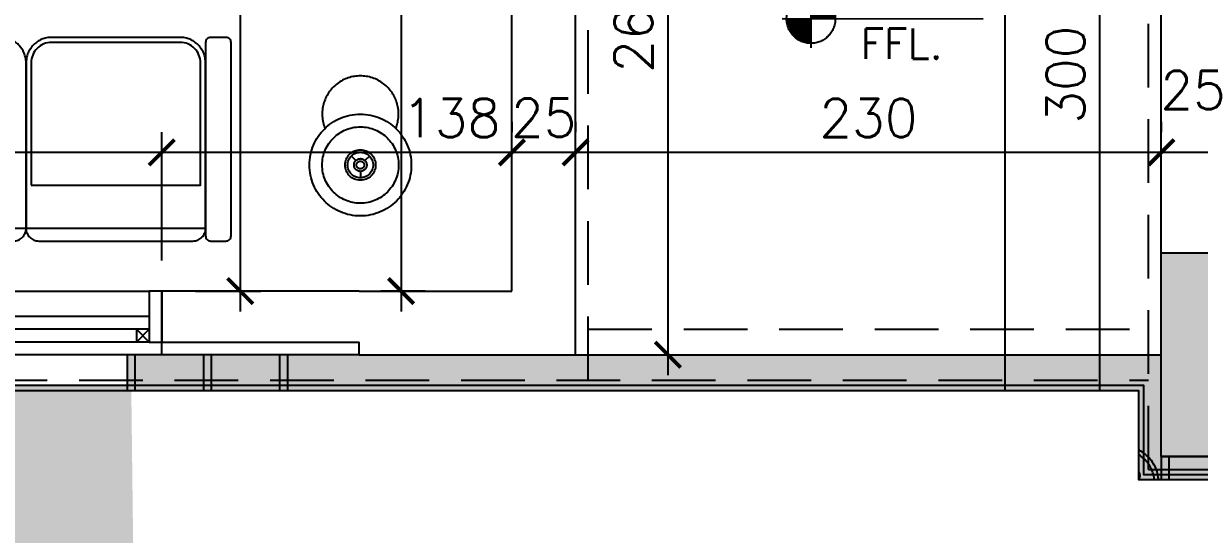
# Model space of a CAD drawing. Header units: centimetres. Extents: x -10658 to 14823, y -5448 to 3597.
# Drawn here: x -1329.8 to -868, y 769.4 to 970.1 of the extents above; entities that cross this region are included whole.
import ezdxf
from ezdxf.enums import TextEntityAlignment as Align
from ezdxf.xclip import XClip

# ---------------------------------------------------------------- set-up
doc = ezdxf.new("R2010")
doc.units = ezdxf.units.CM
doc.header["$LTSCALE"] = 100
doc.header["$MEASUREMENT"] = 0
doc.header["$XCLIPFRAME"] = 0
doc.header["$PDMODE"] = 35
doc.linetypes.add('A0-01 FLOOR PLANS$0$HIDDEN', pattern=[0.375, 0.25, -0.125])
for name, color, linetype in [('A0-01 FLOOR PLANS$0$DIM IN', 1, 'Continuous'), ('A0-01 FLOOR PLANS$0$FURNITURE', 111, 'Continuous'), ('A0-01 FLOOR PLANS$0$HATCH', 8, 'Continuous'), ('A0-01 FLOOR PLANS$0$HIDDEN -03', 8, 'A0-01 FLOOR PLANS$0$HIDDEN'), ('A0-01 FLOOR PLANS$0$LVL', 2, 'Continuous'), ('A0-01 FLOOR PLANS$0$NUMBERS', 1, 'Continuous'), ('A0-01 FLOOR PLANS$0$STAIRS', 4, 'Continuous'), ('A0-01 FLOOR PLANS$0$TEXT', 3, 'Continuous'), ('A0-01 FLOOR PLANS$0$WALL-01', 7, 'Continuous'), ('A0-01 FLOOR PLANS$0$WALL-03', 2, 'Continuous'), ('A0-01 FLOOR PLANS$0$WALL-04', 1, 'Continuous'), ('A0-01 FLOOR PLANS$0$WINDOW', 1, 'Continuous'), ('SOURROUNDING$0$KERBSTONE', 11, 'Continuous'), ('XREF GF COL$0$COLUMN', 6, 'Continuous'), ('XREF GF COL$0$COLUMN HATCH', 201, 'Continuous')]:
    doc.layers.add(name, color=color, linetype=linetype)
doc.styles.add('A0-01 FLOOR PLANS$0$02-Ground$0$ATTRIBUTE', font='ROMANS.shx')
doc.styles.add('A0-01 FLOOR PLANS$0$22', font='romans.shx')
doc.styles.add('A0-01 FLOOR PLANS$0$ART', font='arial.ttf')
doc.styles.add('A0-01 FLOOR PLANS$0$GRIDS$0$20', font='romans.shx')
doc.dimstyles.new('A0-01 FLOOR PLANS$0$100', dxfattribs={"dimtxt": 15, "dimasz": 10, "dimexe": 8, "dimexo": 12, "dimgap": 6, "dimtad": 1, "dimdec": 0, "dimzin": 0, "dimdsep": 46, "dimtxsty": 'A0-01 FLOOR PLANS$0$22', "dimblk": 'A0-01 FLOOR PLANS$0$_ARCHTICK', "dimcen": 30, "dimdle": 8, "dimclrd": 1, "dimclre": 1, "dimclrt": 2, "dimadec": 0, "dimazin": 0, "dimtfac": 1, "dimtdec": 0, "dimtmove": 2, "dimatfit": 3, "dimldrblk": 'A0-01 FLOOR PLANS$0$_OBLIQUE', "dimfxl": 100, "dimtolj": 1, "dimtzin": 0, "dimarcsym": 0})

# ---------------------------------------------------------------- blocks, each defined once
blk = doc.blocks.new('SOURROUNDING')
at = {"layer": 'SOURROUNDING$0$KERBSTONE', "lineweight": 13}
h = blk.add_hatch(dxfattribs=at)
h.set_pattern_fill('AR-HBONE', color=252, scale=5, angle=90)
h.paths.add_polyline_path([(-175, 1001.39), (-180.24, 999.4), (-175, 1003.26), (-175, 1910.07), (-189.19, 1904.68), (-175, 1915.15), (-175, 1965.25), (-177.79, 1965.57), (-175, 1966.16), (-175, 2515.31), (-190.95, 2509.26), (-175, 2521.02), (-175, 2569.63), (-179.55, 2570.15), (-175, 2571.11), (-175, 2808), (-890, 2808), (-890, 3028), (-1810, 3028), (-1810, 2511.19), (-1925, 2511.19), (-1925, 1979.72), (-1810, 1979.72), (-1810, 775), (-3028, 775), (-3028, 650), (-2728, 650), (-2448, 650), (-2428, 650), (-1382.07, 650), (-1382.07, 25), (-1257.59, 25), (-1257.07, 25), (-857.07, 25), (-732.07, 25), (-732.07, 668), (-175, 668)])
h.paths.add_polyline_path([(-1685, 828), (-1685, 2129.72), (-1770, 2129.72), (-1770, 2361.19), (-1685, 2361.19), (-1685, 2748), (-1220, 2748), (-1220, 2683), (-890, 2683), (-300, 2683), (-300, 788), (-590, 788), (-590, 793), (-817, 793), (-817, 713), (-1286.12, 713), (-1287.5, 828)], flags=16)
h.paths.add_polyline_path([(-1798.23, 1621.66), (-1726.11, 1621.66), (-1726.11, 1641.16), (-1798.23, 1641.16)], flags=16)
h.paths.add_polyline_path([(-1563.97, 2964.65), (-999.2, 2964.65), (-999.2, 3018.34), (-1563.97, 3018.34)], flags=16)
at = {"color": 6}
blk.add_lwpolyline([(-300, 2683), (-890, 2683), (-890, 2683), (-1220, 2683), (-1220, 2748), (-1685, 2748), (-1685, 828), (-890, 828), (-890, 793), (-590, 793), (-590, 788), (-300, 788)], close=True, dxfattribs=at)
blk = doc.blocks.new('A0-01 FLOOR PLANS$0$W02')
at = {"layer": 'A0-01 FLOOR PLANS$0$WINDOW'}
for p, q in [((-1827.5, 660), (-1597.5, 660)), ((-1597.5, 650), (-1827.5, 650)), ((-1715, 640), (-1715, 650)), ((-1710, 650), (-1715, 645)), ((-1715, 650), (-1710, 645)), ((-1710, 640), (-1710, 650)), ((-1597.5, 645), (-1827.5, 645)), ((-1827.5, 645), (-1822.5, 640)), ((-1822.5, 645), (-1827.5, 640)), ((-1822.5, 645), (-1822.5, 640)), ((-1715, 645), (-1710, 640)), ((-1710, 645), (-1715, 640)), ((-1602.5, 645), (-1597.5, 640)), ((-1597.5, 645), (-1602.5, 640)), ((-1602.5, 645), (-1602.5, 640)), ((-1597.5, 640), (-1827.5, 640))]:
    blk.add_line(p, q, dxfattribs=at)
for points in [[(-1832.5, 640), (-1827.5, 640), (-1827.5, 660), (-1832.5, 660)], [(-1597.5, 640), (-1592.5, 640), (-1592.5, 660), (-1597.5, 660)]]:
    blk.add_lwpolyline(points, close=True, dxfattribs=at)
blk = doc.blocks.new('XREF GF COL')
at = {"layer": 'XREF GF COL$0$COLUMN HATCH'}
blk.add_hatch(color=256, dxfattribs=at).paths.add_polyline_path([(-11269.7, 843), (-11294.7, 843), (-11294.7, 763), (-11269.7, 763)])
at = {"layer": 'XREF GF COL$0$COLUMN'}
blk.add_lwpolyline([(-11294.7, 843), (-11269.7, 843), (-11269.7, 763), (-11294.7, 763)], close=True, dxfattribs=at)
blk = doc.blocks.new('A0-01 FLOOR PLANS$0$_ARCHTICK')
at = {"color": 0, "linetype": 'ByBlock', "const_width": 0.15}
blk.add_lwpolyline([(-0.5, -0.5), (0.5, 0.5)], dxfattribs=at)
blk = doc.blocks.new('*D367')
at = {"layer": 'A0-01 FLOOR PLANS$0$DIM IN', "color": 1, "lineweight": -2, "transparency": 16777216}
for p, q in [((-1346.67, 1436), (-1346.67, 820)), ((-1364.32, 1428), (-1338.67, 1428)), ((-1364.32, 828), (-1338.67, 828))]:
    blk.add_line(p, q, dxfattribs=at)
at = {"layer": 'Defpoints', "color": 0, "transparency": 16777216}
for p in [(-1376.32, 1428), (-1376.32, 828), (-1346.67, 828)]:
    blk.add_point(p, dxfattribs=at)
at = {"layer": 'A0-01 FLOOR PLANS$0$DIM IN', "color": 1, "lineweight": -2, "transparency": 16777216, "xscale": 10, "yscale": 10, "zscale": 10}
for p, rotation in [((-1346.67, 1428), 90), ((-1346.67, 828), 270)]:
    blk.add_blockref('A0-01 FLOOR PLANS$0$_ARCHTICK', p, dxfattribs=dict(at, rotation=rotation))
at = {"layer": 'A0-01 FLOOR PLANS$0$DIM IN', "color": 2, "transparency": 16777216, "insert": (-1360.17, 1120.25), "char_height": 15, "attachment_point": 5, "rotation": 90, "style": 'A0-01 FLOOR PLANS$0$22'}
blk.add_mtext('\\A1;600', dxfattribs=at)
blk = doc.blocks.new('A0-01 FLOOR PLANS$0$_OBLIQUE')
at = {"color": 0, "linetype": 'ByBlock'}
blk.add_line((-0.5, -0.5), (0.5, 0.5), dxfattribs=at)
blk = doc.blocks.new('*D368')
at = {"layer": 'A0-01 FLOOR PLANS$0$DIM IN', "color": 1, "lineweight": -2, "transparency": 16777216}
for p, q in [((-1283.54, 1096), (-1283.54, 820)), ((-1274.06, 1088), (-1291.54, 1088)), ((-1274.06, 828), (-1291.54, 828))]:
    blk.add_line(p, q, dxfattribs=at)
at = {"layer": 'Defpoints', "color": 0, "transparency": 16777216}
for p in [(-1262.06, 1088), (-1283.54, 828), (-1262.06, 828)]:
    blk.add_point(p, dxfattribs=at)
at = {"layer": 'A0-01 FLOOR PLANS$0$DIM IN', "color": 1, "lineweight": -2, "transparency": 16777216, "xscale": 10, "yscale": 10, "zscale": 10}
for p, rotation in [((-1283.54, 1088), 90), ((-1283.54, 828), 270)]:
    blk.add_blockref('A0-01 FLOOR PLANS$0$_ARCHTICK', p, dxfattribs=dict(at, rotation=rotation))
at = {"layer": 'A0-01 FLOOR PLANS$0$DIM IN', "color": 2, "transparency": 16777216, "insert": (-1297.04, 973.64), "char_height": 15, "attachment_point": 5, "rotation": 90, "style": 'A0-01 FLOOR PLANS$0$22'}
blk.add_mtext('\\A1;260', dxfattribs=at)
blk = doc.blocks.new('A0-01 FLOOR PLANS$0$02-Ground$0$A$C4F2068BA')
for p, q in [((0.4, 0.6374), (0.4, 0.1626)), ((1.8156, 0.4), (0.1626, 0.4))]:
    blk.add_line(p, q)
at = {"color": 8, "const_width": 0.2}
for points in [[(0.4, 0.5, -0.414214), (0.5, 0.4, -0.414214)], [(0.4, 0.3, -0.414214), (0.3, 0.4, -0.414214)]]:
    blk.add_lwpolyline(points, format="xyb", dxfattribs=at)
blk.add_circle((0.4, 0.4), 0.2)
blk = doc.blocks.new('A0-01 FLOOR PLANS$0$02-Ground$0$123')
at = {"ltscale": 0.1}
blk.add_blockref('A0-01 FLOOR PLANS$0$02-Ground$0$A$C4F2068BA', (-0.4, -0.4), dxfattribs=at)
blk = doc.blocks.new('A0-01 FLOOR PLANS$0$02-Ground$0$LEVEL- PLAN')
at = {"layer": 'A0-01 FLOOR PLANS$0$LVL', "ltscale": 0.1}
blk.add_blockref('A0-01 FLOOR PLANS$0$02-Ground$0$123', (0, 0), dxfattribs=at)
at = {"layer": 'A0-01 FLOOR PLANS$0$LVL', "ltscale": 0.1, "style": 'A0-01 FLOOR PLANS$0$02-Ground$0$ATTRIBUTE', "width": 0.8, "flags": 4}
blk.add_attdef('%%P0.00', (0.2028, 0.0926), '', height=0.25, dxfattribs=at)
blk.add_attdef('LVL', text='', height=0.25, dxfattribs=at).set_placement((0.7451, -0.3271), align=Align.CENTER)
blk = doc.blocks.new('*D397')
at = {"layer": 'A0-01 FLOOR PLANS$0$DIM IN', "color": 1, "lineweight": -2, "transparency": 16777216}
for p, q in [((-1178.76, 1071), (-1178.76, 795)), ((-1203, 1063), (-1170.76, 1063)), ((-1203, 803), (-1170.76, 803))]:
    blk.add_line(p, q, dxfattribs=at)
at = {"layer": 'Defpoints', "color": 0, "transparency": 16777216}
for p in [(-1215, 1063), (-1215, 803), (-1178.76, 803)]:
    blk.add_point(p, dxfattribs=at)
at = {"layer": 'A0-01 FLOOR PLANS$0$DIM IN', "color": 1, "lineweight": -2, "transparency": 16777216, "xscale": 10, "yscale": 10, "zscale": 10}
for p, rotation in [((-1178.76, 1063), 90), ((-1178.76, 803), 270)]:
    blk.add_blockref('A0-01 FLOOR PLANS$0$_ARCHTICK', p, dxfattribs=dict(at, rotation=rotation))
at = {"layer": 'A0-01 FLOOR PLANS$0$DIM IN', "color": 2, "transparency": 16777216, "insert": (-1192.26, 933), "char_height": 15, "attachment_point": 5, "rotation": 90, "style": 'A0-01 FLOOR PLANS$0$22'}
blk.add_mtext('\\A1;260', dxfattribs=at)
blk = doc.blocks.new('*D398')
at = {"layer": 'A0-01 FLOOR PLANS$0$DIM IN', "color": 1, "lineweight": -2, "transparency": 16777216}
for p, q in [((-1046.47, 1071), (-1046.47, 755)), ((-1039.63, 1063), (-1054.47, 1063)), ((-1039.63, 763), (-1054.47, 763))]:
    blk.add_line(p, q, dxfattribs=at)
at = {"layer": 'Defpoints', "color": 0, "transparency": 16777216}
for p in [(-1027.63, 1063), (-1046.47, 763), (-1027.63, 763)]:
    blk.add_point(p, dxfattribs=at)
at = {"layer": 'A0-01 FLOOR PLANS$0$DIM IN', "color": 1, "lineweight": -2, "transparency": 16777216, "xscale": 10, "yscale": 10, "zscale": 10}
for p, rotation in [((-1046.47, 1063), 90), ((-1046.47, 763), 270)]:
    blk.add_blockref('A0-01 FLOOR PLANS$0$_ARCHTICK', p, dxfattribs=dict(at, rotation=rotation))
at = {"layer": 'A0-01 FLOOR PLANS$0$DIM IN', "color": 2, "transparency": 16777216, "insert": (-1059.97, 991.93), "char_height": 15, "attachment_point": 5, "rotation": 90, "style": 'A0-01 FLOOR PLANS$0$22'}
blk.add_mtext('\\A1;300', dxfattribs=at)
blk = doc.blocks.new('A0-01 FLOOR PLANS$0$NUMBER')
at = {"layer": 'A0-01 FLOOR PLANS$0$NUMBERS'}
blk.add_circle((0, 0), 65, dxfattribs=at)
at = {"layer": 'A0-01 FLOOR PLANS$0$NUMBERS', "color": 8}
blk.add_circle((0, 0), 57.5, dxfattribs=at)
blk = doc.blocks.new('A0-01 FLOOR PLANS$0$OUTDOOR')
at = {"layer": 'A0-01 FLOOR PLANS$0$STAIRS'}
for p, q in [((-1391.12, 803), (-1391.12, 678)), ((-1361.12, 803), (-1361.12, 708)), ((-1331.12, 738), (-1331.12, 803)), ((-982, 763), (-982, 738))]:
    blk.add_line(p, q, dxfattribs=at)
at = {"layer": 'A0-01 FLOOR PLANS$0$STAIRS', "color": 8, "linetype": 'A0-01 FLOOR PLANS$0$HIDDEN'}
for p, q in [((-1388.12, 803), (-1388.12, 681)), ((-1358.12, 803), (-1358.12, 711)), ((-1328.12, 803), (-1328.12, 741)), ((-985, 763), (-985, 741))]:
    blk.add_line(p, q, dxfattribs=at)
at = {"layer": 'A0-01 FLOOR PLANS$0$STAIRS', "color": 8}
blk.add_lwpolyline([(-1215, 803), (-985, 803)], dxfattribs=at)
blk = doc.blocks.new('A0-01 FLOOR PLANS$0$Fur_Light-Table Lamp_D30_01')
for p, q in [((0, 2.5), (0, 5)), ((-3.54, -3.54), (-1.77, -1.77)), ((3.54, -3.54), (1.77, -1.77))]:
    blk.add_line(p, q)
for radius in [15, 6, 5, 2.5, 1.5]:
    blk.add_circle((0, 0), radius)
blk = doc.blocks.new('*D410')
at = {"layer": 'A0-01 FLOOR PLANS$0$DIM IN', "color": 1, "lineweight": -2, "transparency": 16777216}
for p, q in [((-985, 894.46), (-985, 890.46)), ((-960, 866.96), (-960, 890.46)), ((-952, 882.46), (-993, 882.46))]:
    blk.add_line(p, q, dxfattribs=at)
at = {"layer": 'Defpoints', "color": 0, "transparency": 16777216}
for p in [(-985, 882.46), (-985, 882.46), (-960, 854.96)]:
    blk.add_point(p, dxfattribs=at)
at = {"layer": 'A0-01 FLOOR PLANS$0$DIM IN', "color": 1, "lineweight": -2, "transparency": 16777216, "xscale": 10, "yscale": 10, "zscale": 10, "rotation": 180}
blk.add_blockref('A0-01 FLOOR PLANS$0$_ARCHTICK', (-985, 882.46), dxfattribs=at)
at = {"layer": 'A0-01 FLOOR PLANS$0$DIM IN', "color": 1, "lineweight": -2, "transparency": 16777216, "xscale": 10, "yscale": 10, "zscale": 10}
blk.add_blockref('A0-01 FLOOR PLANS$0$_ARCHTICK', (-960, 882.46), dxfattribs=at)
at = {"layer": 'A0-01 FLOOR PLANS$0$DIM IN', "color": 2, "transparency": 16777216, "insert": (-972.5, 906.96), "char_height": 15, "attachment_point": 5, "style": 'A0-01 FLOOR PLANS$0$22'}
blk.add_mtext('\\A1;25', dxfattribs=at)
blk = doc.blocks.new('*D411')
at = {"layer": 'A0-01 FLOOR PLANS$0$DIM IN', "color": 1, "lineweight": -2, "transparency": 16777216}
for p, q in [((-1215, 894.46), (-1215, 890.46)), ((-985, 894.46), (-985, 890.46)), ((-977, 882.46), (-1223, 882.46))]:
    blk.add_line(p, q, dxfattribs=at)
at = {"layer": 'Defpoints', "color": 0, "transparency": 16777216}
for p in [(-1215, 882.46), (-1215, 882.46), (-985, 882.46)]:
    blk.add_point(p, dxfattribs=at)
at = {"layer": 'A0-01 FLOOR PLANS$0$DIM IN', "color": 1, "lineweight": -2, "transparency": 16777216, "xscale": 10, "yscale": 10, "zscale": 10, "rotation": 180}
blk.add_blockref('A0-01 FLOOR PLANS$0$_ARCHTICK', (-1215, 882.46), dxfattribs=at)
at = {"layer": 'A0-01 FLOOR PLANS$0$DIM IN', "color": 1, "lineweight": -2, "transparency": 16777216, "xscale": 10, "yscale": 10, "zscale": 10}
blk.add_blockref('A0-01 FLOOR PLANS$0$_ARCHTICK', (-985, 882.46), dxfattribs=at)
at = {"layer": 'A0-01 FLOOR PLANS$0$DIM IN', "color": 2, "transparency": 16777216, "insert": (-1100, 895.96), "char_height": 15, "attachment_point": 5, "style": 'A0-01 FLOOR PLANS$0$22'}
blk.add_mtext('\\A1;230', dxfattribs=at)
blk = doc.blocks.new('*D415')
at = {"layer": 'A0-01 FLOOR PLANS$0$DIM IN', "color": 1, "lineweight": -2, "transparency": 16777216}
for p, q in [((-1240, 894.46), (-1240, 890.46)), ((-1215, 894.46), (-1215, 890.46)), ((-1207, 882.46), (-1248, 882.46))]:
    blk.add_line(p, q, dxfattribs=at)
at = {"layer": 'Defpoints', "color": 0, "transparency": 16777216}
for p in [(-1240, 882.46), (-1240, 882.46), (-1215, 882.46)]:
    blk.add_point(p, dxfattribs=at)
at = {"layer": 'A0-01 FLOOR PLANS$0$DIM IN', "color": 1, "lineweight": -2, "transparency": 16777216, "xscale": 10, "yscale": 10, "zscale": 10, "rotation": 180}
blk.add_blockref('A0-01 FLOOR PLANS$0$_ARCHTICK', (-1240, 882.46), dxfattribs=at)
at = {"layer": 'A0-01 FLOOR PLANS$0$DIM IN', "color": 1, "lineweight": -2, "transparency": 16777216, "xscale": 10, "yscale": 10, "zscale": 10}
blk.add_blockref('A0-01 FLOOR PLANS$0$_ARCHTICK', (-1215, 882.46), dxfattribs=at)
at = {"layer": 'A0-01 FLOOR PLANS$0$DIM IN', "color": 2, "transparency": 16777216, "insert": (-1227.5, 896.1), "char_height": 15, "attachment_point": 5, "style": 'A0-01 FLOOR PLANS$0$22'}
blk.add_mtext('\\A1;25', dxfattribs=at)
blk = doc.blocks.new('*D467')
at = {"layer": 'A0-01 FLOOR PLANS$0$DIM IN', "color": 1, "lineweight": -2, "transparency": 16777216}
for p, q in [((-1009.09, 755), (-1009.09, 1071)), ((-997, 1063), (-1017.09, 1063)), ((-997, 763), (-1017.09, 763))]:
    blk.add_line(p, q, dxfattribs=at)
at = {"layer": 'Defpoints', "color": 0, "transparency": 16777216}
for p in [(-1009.09, 1063), (-985, 1063), (-985, 763)]:
    blk.add_point(p, dxfattribs=at)
at = {"layer": 'A0-01 FLOOR PLANS$0$DIM IN', "color": 1, "lineweight": -2, "transparency": 16777216, "xscale": 10, "yscale": 10, "zscale": 10}
for p, rotation in [((-1009.09, 1063), 90), ((-1009.09, 763), 270)]:
    blk.add_blockref('A0-01 FLOOR PLANS$0$_ARCHTICK', p, dxfattribs=dict(at, rotation=rotation))
at = {"layer": 'A0-01 FLOOR PLANS$0$DIM IN', "color": 2, "transparency": 16777216, "insert": (-1022.59, 913), "char_height": 15, "attachment_point": 5, "rotation": 90, "style": 'A0-01 FLOOR PLANS$0$22'}
blk.add_mtext('\\A1;300', dxfattribs=at)
blk = doc.blocks.new('*D484')
at = {"layer": 'A0-01 FLOOR PLANS$0$DIM IN', "color": 1, "lineweight": -2, "transparency": 16777216}
for p, q in [((-1377.5, 840), (-1377.5, 890.46)), ((-1240, 872.15), (-1240, 890.46)), ((-1232, 882.46), (-1385.5, 882.46))]:
    blk.add_line(p, q, dxfattribs=at)
at = {"layer": 'Defpoints', "color": 0, "transparency": 16777216}
for p in [(-1377.5, 882.46), (-1240, 860.15), (-1377.5, 828)]:
    blk.add_point(p, dxfattribs=at)
at = {"layer": 'A0-01 FLOOR PLANS$0$DIM IN', "color": 1, "lineweight": -2, "transparency": 16777216, "xscale": 10, "yscale": 10, "zscale": 10, "rotation": 180}
blk.add_blockref('A0-01 FLOOR PLANS$0$_ARCHTICK', (-1377.5, 882.46), dxfattribs=at)
at = {"layer": 'A0-01 FLOOR PLANS$0$DIM IN', "color": 1, "lineweight": -2, "transparency": 16777216, "xscale": 10, "yscale": 10, "zscale": 10}
blk.add_blockref('A0-01 FLOOR PLANS$0$_ARCHTICK', (-1240, 882.46), dxfattribs=at)
at = {"layer": 'A0-01 FLOOR PLANS$0$DIM IN', "color": 2, "transparency": 16777216, "insert": (-1263.87, 895.96), "char_height": 15, "attachment_point": 5, "style": 'A0-01 FLOOR PLANS$0$22'}
blk.add_mtext('\\A1;138', dxfattribs=at)
blk = doc.blocks.new('*D485')
at = {"layer": 'A0-01 FLOOR PLANS$0$DIM IN', "color": 1, "lineweight": -2, "transparency": 16777216}
for p, q in [((-1617.5, 840), (-1617.5, 890.46)), ((-1377.5, 840), (-1377.5, 890.46)), ((-1369.5, 882.46), (-1625.5, 882.46))]:
    blk.add_line(p, q, dxfattribs=at)
at = {"layer": 'Defpoints', "color": 0, "transparency": 16777216}
for p in [(-1617.5, 882.46), (-1617.5, 828), (-1377.5, 828)]:
    blk.add_point(p, dxfattribs=at)
at = {"layer": 'A0-01 FLOOR PLANS$0$DIM IN', "color": 1, "lineweight": -2, "transparency": 16777216, "xscale": 10, "yscale": 10, "zscale": 10, "rotation": 180}
blk.add_blockref('A0-01 FLOOR PLANS$0$_ARCHTICK', (-1617.5, 882.46), dxfattribs=at)
at = {"layer": 'A0-01 FLOOR PLANS$0$DIM IN', "color": 1, "lineweight": -2, "transparency": 16777216, "xscale": 10, "yscale": 10, "zscale": 10}
blk.add_blockref('A0-01 FLOOR PLANS$0$_ARCHTICK', (-1377.5, 882.46), dxfattribs=at)
at = {"layer": 'A0-01 FLOOR PLANS$0$DIM IN', "color": 2, "transparency": 16777216, "insert": (-1467.97, 895.96), "char_height": 15, "attachment_point": 5, "style": 'A0-01 FLOOR PLANS$0$22'}
blk.add_mtext('\\A1;240', dxfattribs=at)
blk = doc.blocks.new('A0-01 FLOOR PLANS')
at = {"layer": 'A0-01 FLOOR PLANS$0$HATCH'}
h = blk.add_hatch(dxfattribs=at)
h.set_pattern_fill('DOTS', color=8, scale=50)
h.paths.add_polyline_path([(-1391.12, 803), (-985, 803), (-985, 763), (-922, 763), (-922, 678), (-1391.12, 678)])
at = {"layer": 'A0-01 FLOOR PLANS$0$FURNITURE'}
for points in [[(-1501.3, 852.65, 0.414214), (-1496.3, 847.65), (-1435.8, 847.65, 0.414214), (-1430.8, 852.65), (-1430.8, 917.65, 0.414214), (-1440.8, 927.65), (-1491.3, 927.65, 0.414214), (-1501.3, 917.65), (-1501.3, 852.65), (-1430.8, 852.65)], [(-1430.8, 852.65, 0.414214), (-1425.8, 847.65), (-1365.3, 847.65, 0.414214), (-1360.3, 852.65), (-1360.3, 917.65, 0.414214), (-1370.3, 927.65), (-1420.8, 927.65, 0.414214), (-1430.8, 917.65), (-1430.8, 852.65), (-1360.3, 852.65)]]:
    blk.add_lwpolyline(points, format="xyb", dxfattribs=at)
for points in [[(-1428.8, 869.65), (-1362.3, 869.65), (-1362.3, 917.65, 0.414214), (-1370.3, 925.65), (-1420.8, 925.65, 0.414214), (-1428.8, 917.65)], [(-1358.3, 847.65), (-1352.3, 847.65, 0.414214), (-1350.3, 849.65), (-1350.3, 925.65, 0.414214), (-1352.3, 927.65), (-1358.3, 927.65, 0.414214), (-1360.3, 925.65), (-1360.3, 849.65, 0.414214)]]:
    blk.add_lwpolyline(points, format="xyb", close=True, dxfattribs=at)
blk.add_circle((-1299.52, 877.51), 20, dxfattribs=at)
blk.add_arc((-1299.52, 897.51), 15, 337.9757, 202.0243, dxfattribs=at)
at = {"layer": 'A0-01 FLOOR PLANS$0$HIDDEN -03'}
for p, q in [((-1210, 793), (-1210, 1058)), ((-990, 758), (-990, 1058)), ((-1210, 813), (-990, 813)), ((-1785, 793), (-990, 793)), ((-990, 758), (-835, 758))]:
    blk.add_line(p, q, dxfattribs=at)
at = {"layer": 'A0-01 FLOOR PLANS$0$WALL-01'}
for p, q in [((-1240, 828), (-1240, 1088)), ((-1215, 803), (-1215, 1063)), ((-985, 763), (-985, 1063)), ((-1300, 828), (-1377.5, 828)), ((-1377.5, 828), (-1377.5, 808)), ((-1300, 828), (-1240, 828)), ((-1377.5, 808), (-1300, 808)), ((-1300, 803), (-1300, 808)), ((-1300, 803), (-1215, 803)), ((-985, 763), (-695, 763))]:
    blk.add_line(p, q, dxfattribs=at)
at = {"layer": 'A0-01 FLOOR PLANS$0$WALL-03'}
for p, q in [((-1377.5, 803), (-1377.5, 808)), ((-1377.5, 803), (-1617.5, 803)), ((-1300, 803), (-1377.5, 803))]:
    blk.add_line(p, q, dxfattribs=at)
at = {"layer": 'A0-01 FLOOR PLANS$0$WALL-04'}
blk.add_line((-1215, 803), (-985, 803), dxfattribs=at)
at = {"layer": 'A0-01 FLOOR PLANS$0$FURNITURE', "rotation": 180}
blk.add_blockref('A0-01 FLOOR PLANS$0$Fur_Light-Table Lamp_D30_01', (-1299.52, 877.51), dxfattribs=at)
at = {"layer": 'A0-01 FLOOR PLANS$0$LVL'}
ref = blk.add_blockref('A0-01 FLOOR PLANS$0$02-Ground$0$LEVEL- PLAN', (-1122.58, 934.87), dxfattribs=dict(at, xscale=47.80922768457422, yscale=47.80922768457422, zscale=47.80922768457422, rotation=359.9470003599919))
ref.add_attrib('%%P0.00', '+60.0', (-1112.88, 939.29), dxfattribs={"layer": '0', "ltscale": 0.1, "height": 11.952, "rotation": 359.947, "style": 'A0-01 FLOOR PLANS$0$GRIDS$0$20'})
ref.add_attrib('LVL', 'FFL.', dxfattribs={"layer": '0', "ltscale": 0.1, "height": 11.952, "rotation": 359.947, "style": 'A0-01 FLOOR PLANS$0$GRIDS$0$20'}).set_placement((-1086.97, 919.19), align=Align.CENTER)
at = {"layer": 'A0-01 FLOOR PLANS$0$NUMBERS', "xscale": -0.2224697851507073, "yscale": 0.2224697851507073, "zscale": 0.2780872314370521, "rotation": 90}
blk.add_blockref('A0-01 FLOOR PLANS$0$NUMBER', (-1000.49, 752.79), dxfattribs=at)
at = {"layer": 'A0-01 FLOOR PLANS$0$STAIRS'}
blk.add_blockref('A0-01 FLOOR PLANS$0$OUTDOOR', (0, 0), dxfattribs=at)
at = {"layer": 'A0-01 FLOOR PLANS$0$WINDOW'}
for name, p in [('XREF GF COL', (10309.7, 0)), ('A0-01 FLOOR PLANS$0$W02', (215, 168))]:
    blk.add_blockref(name, p, dxfattribs=at)
at = {"layer": 'A0-01 FLOOR PLANS$0$TEXT', "style": 'A0-01 FLOOR PLANS$0$ART'}
blk.add_text('03', height=10.863, dxfattribs=at).set_placement((-1000.49, 752.79), align=Align.MIDDLE_CENTER)
at = {"layer": 'A0-01 FLOOR PLANS$0$DIM IN'}
for base, p1, p2, picture, middle in [((-1346.67, 828), (-1376.32, 1428), (-1376.32, 828), '*D367', (-1360.17, 1120.25)), ((-1283.54, 828), (-1262.06, 1088), (-1262.06, 828), '*D368', (-1297.04, 973.64)), ((-1046.47, 763), (-1027.63, 1063), (-1027.63, 763), '*D398', (-1059.97, 991.93))]:
    dim = blk.add_linear_dim(base=base, p1=p1, p2=p2, angle=90, dimstyle='A0-01 FLOOR PLANS$0$100', override={"dimfxl": 0.075}, dxfattribs=at)
    dim.commit()
    dim.dimension.update_dxf_attribs({"geometry": picture, "text_midpoint": middle, "dimtype": 128})
for base, p1, p2, picture, middle in [((-1178.76, 803), (-1215, 1063), (-1215, 803), '*D397', (-1192.26, 933)), ((-1009.09, 1063), (-985, 763), (-985, 1063), '*D467', (-1022.59, 913))]:
    dim = blk.add_linear_dim(base=base, p1=p1, p2=p2, angle=90, dimstyle='A0-01 FLOOR PLANS$0$100', override={"dimfxl": 0.075}, dxfattribs=at)
    dim.commit()
    dim.dimension.update_dxf_attribs({"geometry": picture, "text_midpoint": middle})
for base, p1, p2, picture, middle in [((-985, 882.46), (-960, 854.96), (-985, 882.46), '*D410', (-972.5, 906.96)), ((-1215, 882.46), (-985, 882.46), (-1215, 882.46), '*D411', (-1100, 895.96))]:
    dim = blk.add_linear_dim(base=base, p1=p1, p2=p2, dimstyle='A0-01 FLOOR PLANS$0$100', override={"dimfxl": 0.075}, dxfattribs=at)
    dim.commit()
    dim.dimension.update_dxf_attribs({"geometry": picture, "text_midpoint": middle})
for base, p1, p2, picture, middle in [((-1617.5, 882.46), (-1377.5, 828), (-1617.5, 828), '*D485', (-1467.97, 895.96)), ((-1377.5, 882.46215778), (-1240, 860.15277061), (-1377.5, 828), '*D484', (-1263.87045682, 895.96215778)), ((-1240, 882.46), (-1215, 882.46), (-1240, 882.46), '*D415', (-1227.5, 896.1))]:
    dim = blk.add_linear_dim(base=base, p1=p1, p2=p2, dimstyle='A0-01 FLOOR PLANS$0$100', override={"dimfxl": 0.075}, dxfattribs=at)
    dim.commit()
    dim.dimension.update_dxf_attribs({"geometry": picture, "text_midpoint": middle, "dimtype": 128})

msp = doc.modelspace()

# ---------------------------------------------------------------- linework, layer by layer
at = {"color": 6}
msp.add_lwpolyline([(-298, 2685), (-892, 2685), (-892, 2682), (-1218, 2682), (-1218, 2750), (-1687, 2750), (-1687, 826), (-892, 826), (-892, 791), (-592, 791), (-592, 786), (-298, 786)], close=True, dxfattribs=at)

# ---------------------------------------------------------------- block references
msp.add_blockref('SOURROUNDING', (0, 0))
ref = msp.add_blockref('A0-01 FLOOR PLANS', (102, 37))
XClip(ref).set_block_clipping_path([(-400, 2648), (-994, 2648), (-994, 2645), (-1320, 2645), (-1320, 2713), (-1789, 2713), (-1789, 789), (-994, 789), (-994, 754), (-694, 754), (-694, 749), (-400, 749)])

doc.saveas('drawing.dxf')
